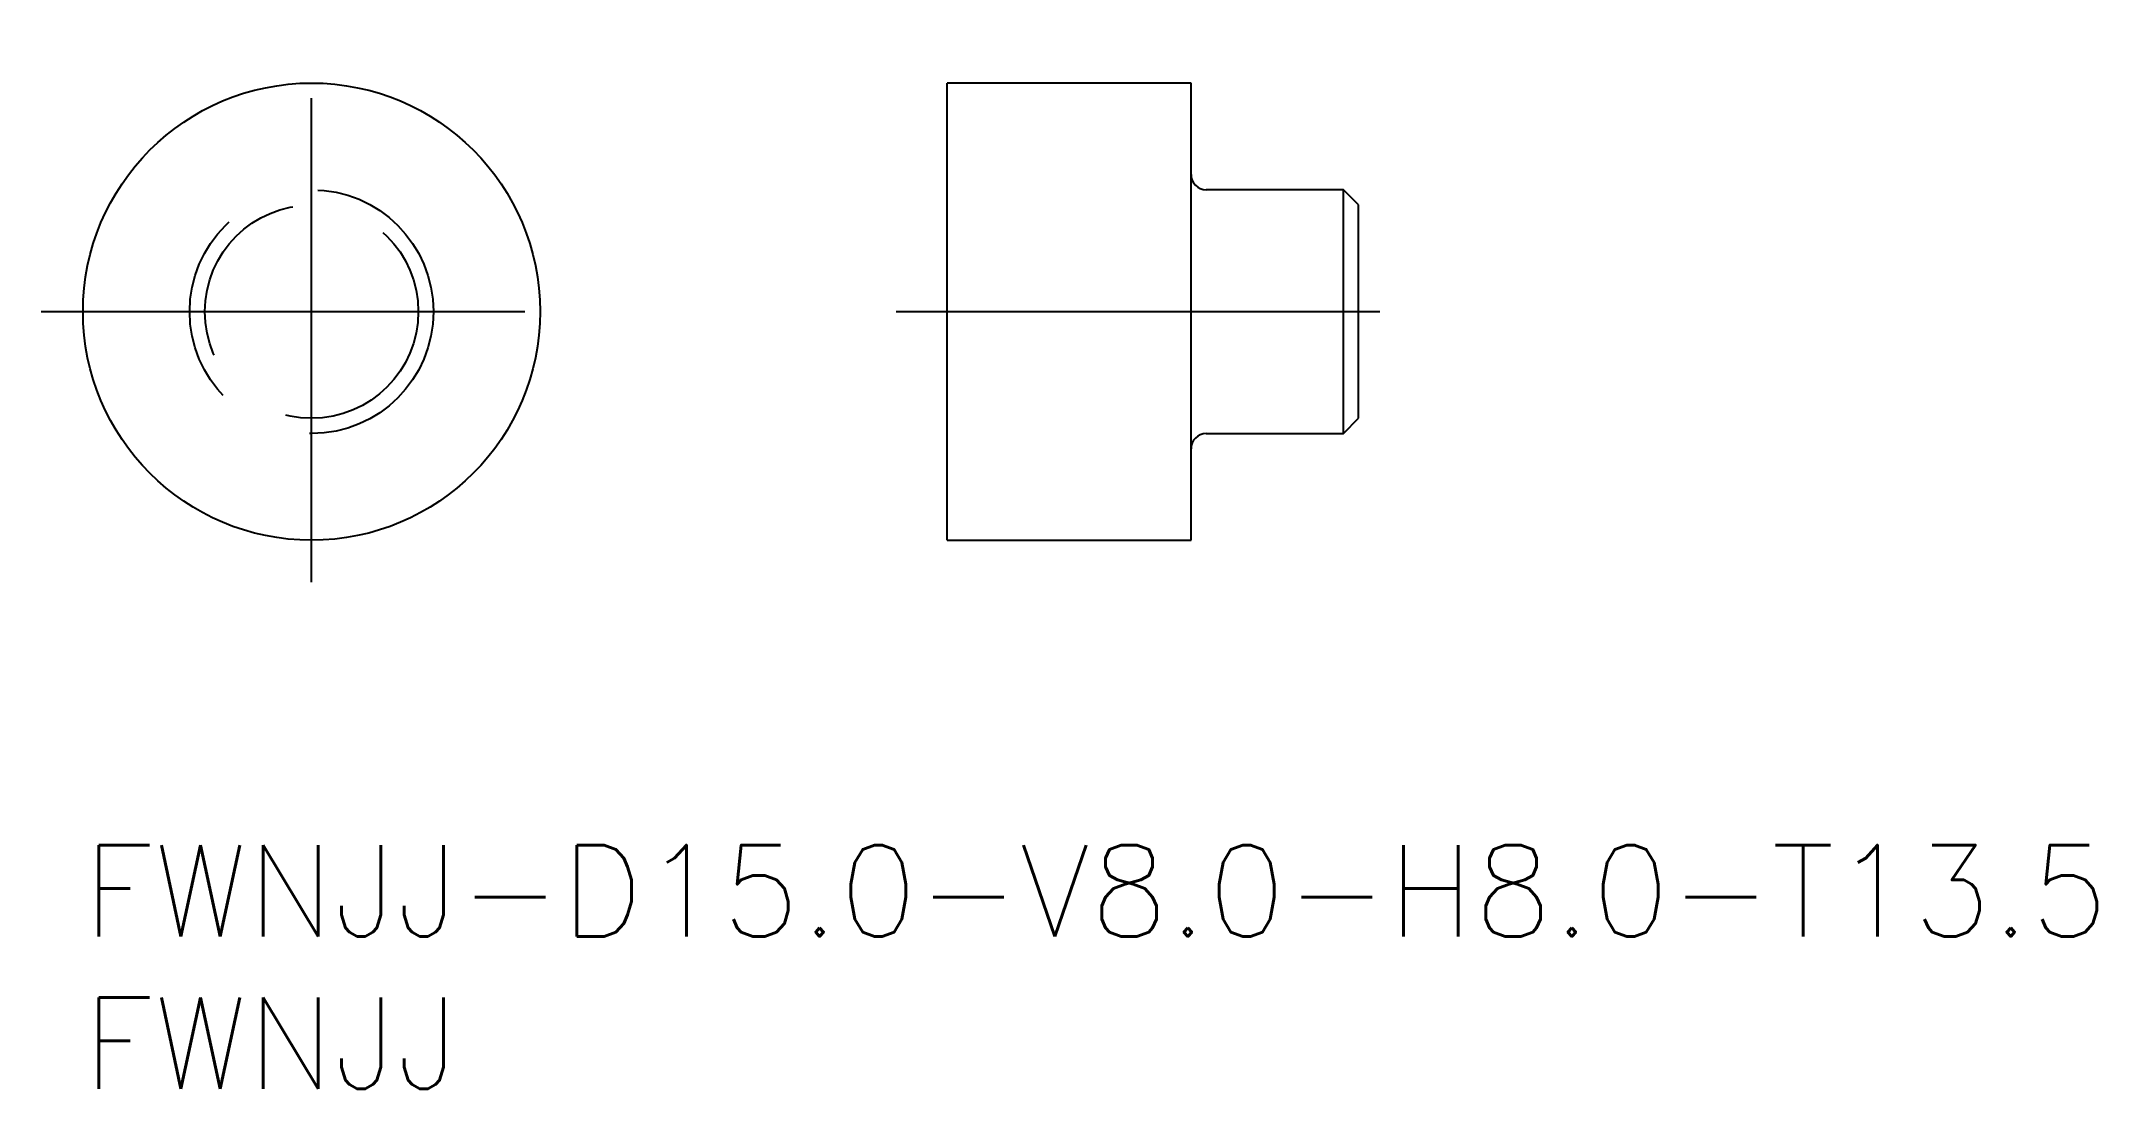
# Model space of a CAD drawing. Extents: x -1.4 to 66.1, y -8 to 26.4.
import ezdxf

# ---------------------------------------------------------------- set-up
doc = ezdxf.new("R2010")
doc.units = 0
doc.header["$LTSCALE"] = 0.5
doc.linetypes.add('CENTER', pattern=[50.8, 31.75, -6.35, 6.35, -6.35])
doc.linetypes.add('DASHED', pattern=[19.05, 12.7, -6.35])
for name, color, linetype in [('MSM_CENTER', 1, 'CENTER'), ('MSM_CONTINUOUS', 7, 'CONTINUOUS'), ('MSM_DASHED', 4, 'DASHED'), ('MSM_PART_NUMBER', 7, 'CONTINUOUS')]:
    doc.layers.add(name, color=color, linetype=linetype)
doc.styles.get("Standard").update_dxf_attribs({"font": 'txt.shx', "height": 2, "bigfont": 'bigfont.shx'})

# ---------------------------------------------------------------- blocks, each defined once
blk = doc.blocks.new('*U13')
at = {"layer": 'MSM_PART_NUMBER'}
blk.add_text('FWNJJ-D15.0-V8.0-H8.0-T13.5', height=3, dxfattribs=at).set_placement((0, -3))
blk = doc.blocks.new('*U14')
at = {"layer": 'MSM_PART_NUMBER'}
blk.add_text('FWNJJ', height=3, dxfattribs=at).set_placement((0, -8))

msp = doc.modelspace()

# ---------------------------------------------------------------- linework, layer by layer
at = {"layer": 'MSM_CENTER'}
for p, q in [((7.5, 8.625), (7.5, 26.375)), ((-1.375, 17.5), (16.375, 17.5)), ((26.684, 17.5), (43.534, 17.5))]:
    msp.add_line(p, q, dxfattribs=at)
at = {"layer": 'MSM_CONTINUOUS'}
for p, q in [((28.359, 10), (28.359, 25)), ((36.359, 25), (28.359, 25)), ((36.359, 10), (36.359, 25)), ((41.359, 21.5), (36.859, 21.5)), ((41.359, 13.5), (41.359, 21.5)), ((41.859, 21), (41.359, 21.5)), ((41.859, 14), (41.859, 21)), ((36.859, 13.5), (41.359, 13.5)), ((41.359, 13.5), (41.859, 14)), ((28.359, 10), (36.359, 10))]:
    msp.add_line(p, q, dxfattribs=at)
msp.add_circle((7.5, 17.5), 7.5, dxfattribs=at)
for centre, start, end in [((36.859, 22), 180, 270), ((36.859, 13), 90, 180)]:
    msp.add_arc(centre, 0.5, start, end, dxfattribs=at)
at = {"layer": 'MSM_DASHED'}
for radius in [4, 3.5]:
    msp.add_circle((7.5, 17.5), radius, dxfattribs=at)

# ---------------------------------------------------------------- block references
at = {"layer": 'MSM_CONTINUOUS'}
for name in ['*U13', '*U14']:
    msp.add_blockref(name, (0, 0), dxfattribs=at)

doc.saveas('drawing.dxf')
